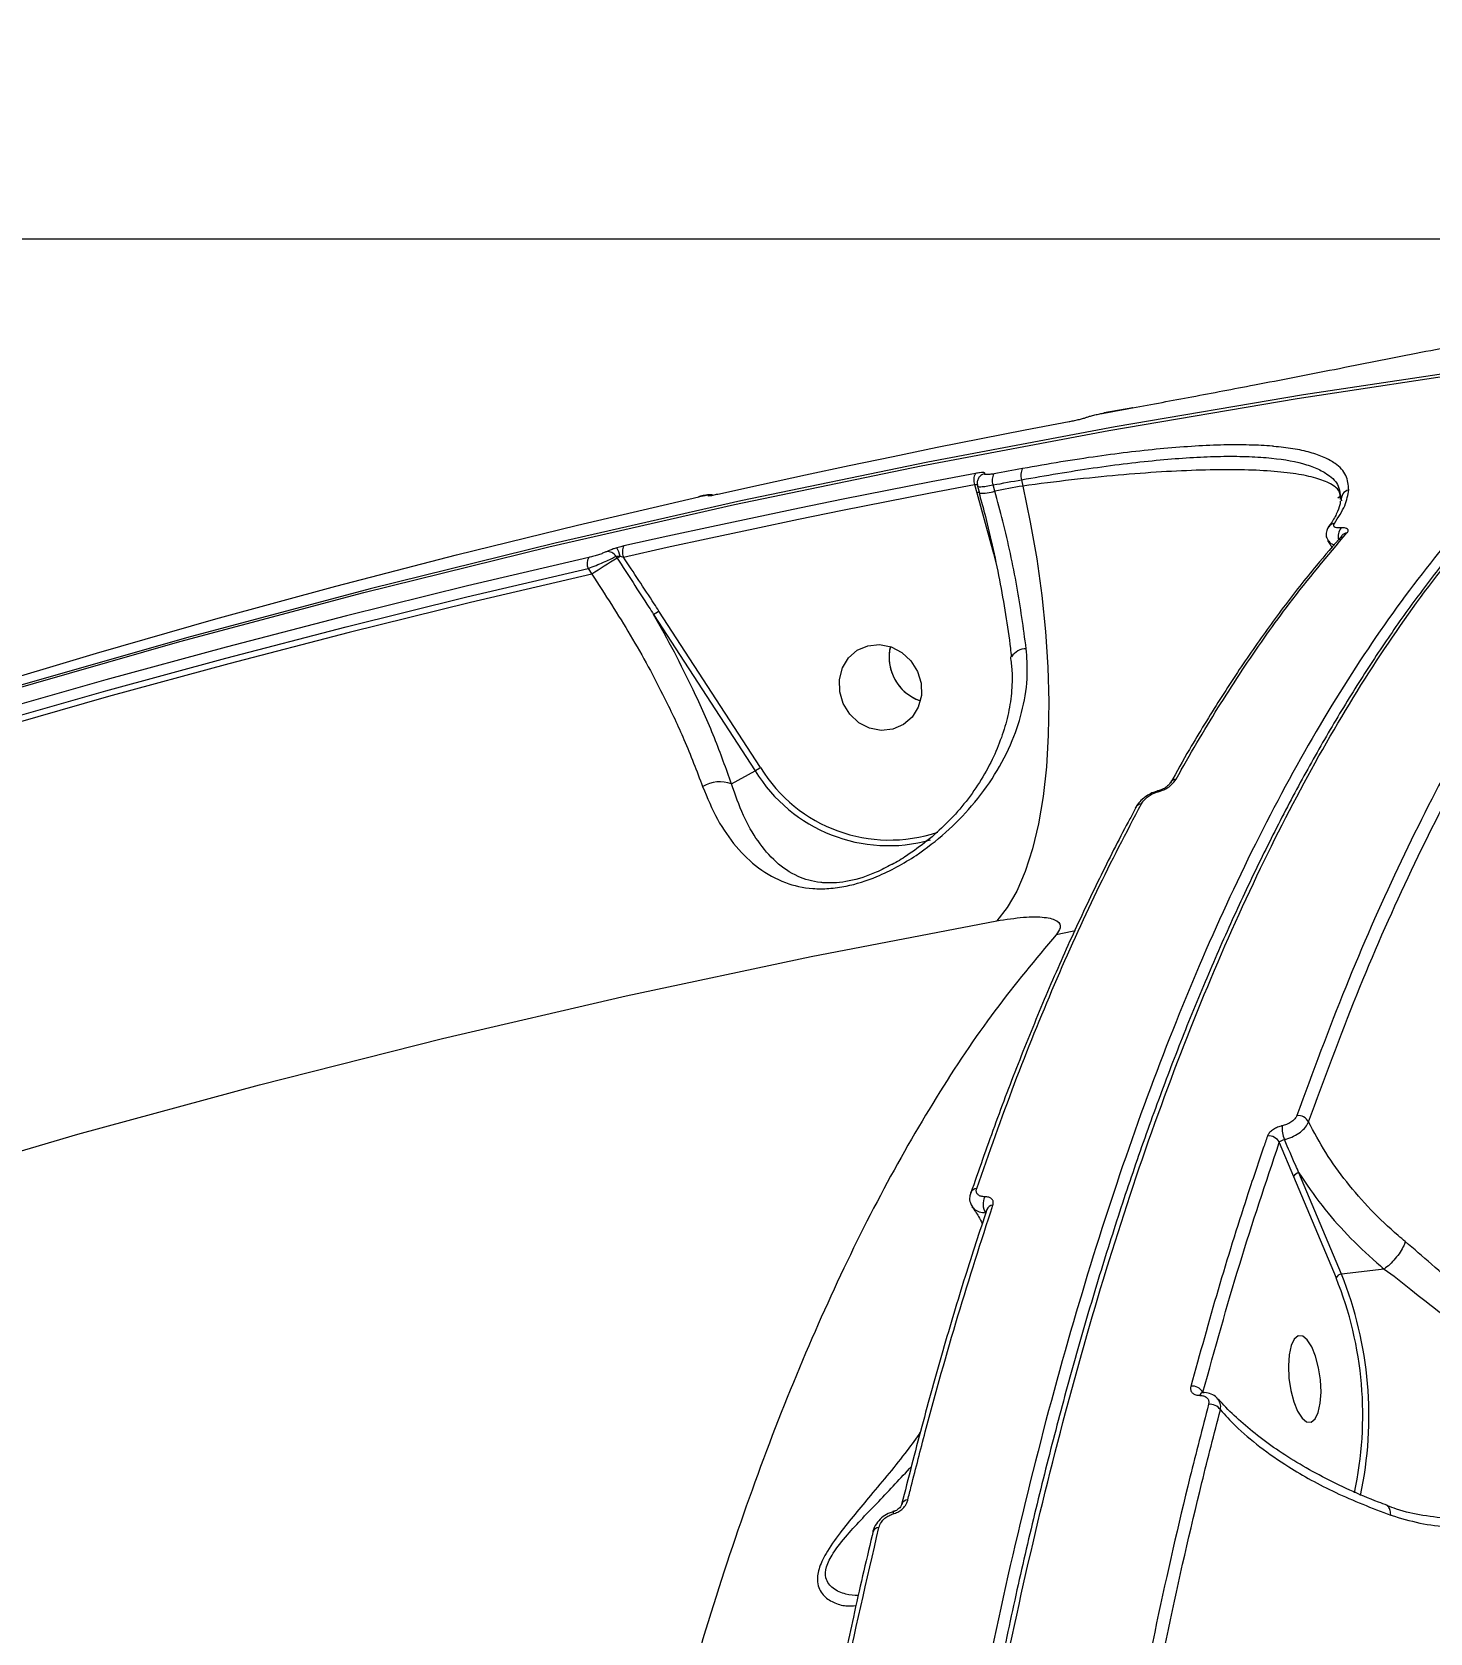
# Model space of a CAD drawing. Header units: millimetres. Extents: x -6879 to 7341, y -8047 to 7187.
# Drawn here: x -658.1 to -514.4, y 3995.2 to 4159.7 of the extents above; entities that cross this region are included whole.
import ezdxf

# ---------------------------------------------------------------- set-up
doc = ezdxf.new("R2010")
doc.units = ezdxf.units.MM
for name, color, linetype in [('DIKOM_ОБЪЕКТ', 7, 'Continuous'), ('DIKOM_РАЗМЕР_ЗОНА', 7, 'Continuous'), ('DIKOM_РАЗМЕР_ОБЪЕКТА', 7, 'Continuous')]:
    doc.layers.add(name, color=color, linetype=linetype)
doc.styles.add('style1', font='arial.ttf', dxfattribs={"width": 0.8})
doc.dimstyles.new('1-50', dxfattribs={"dimtxt": 300, "dimasz": 200, "dimexe": 100, "dimexo": 0, "dimgap": 100, "dimtad": 0, "dimdec": 0, "dimtxsty": 'style1', "dimcen": 0, "dimclrd": 7, "dimclre": 7, "dimadec": 1, "dimazin": 2, "dimtfac": 1, "dimtdec": 0, "dimtmove": 1, "dimatfit": 3, "dimfxl": 0, "dimlwd": 25, "dimlwe": 18, "dimarcsym": 0})

# ---------------------------------------------------------------- blocks, each defined once
blk = doc.blocks.new('*D20')
at = {"layer": 'Defpoints', "color": 0, "transparency": 16777216}
for p in [(-335.47, 4138.44), (-5198.79, -5966.88), (-1568.13, -5966.88)]:
    blk.add_point(p, dxfattribs=at)
at = {"layer": 'DIKOM_РАЗМЕР_ОБЪЕКТА', "color": 7, "lineweight": 18, "transparency": 16777216}
for p, q in [((-335.47, 4138.44), (-5298.79, 4138.44)), ((-1568.13, -5966.88), (-5298.79, -5966.88))]:
    blk.add_line(p, q, dxfattribs=at)
at = {"layer": 'DIKOM_РАЗМЕР_ОБЪЕКТА', "color": 7, "lineweight": 25, "transparency": 16777216}
for p, q in [((-5198.79, 3938.44), (-5198.79, -81.84)), ((-5198.79, -5766.88), (-5198.79, -1161.62))]:
    blk.add_line(p, q, dxfattribs=at)
at = {"layer": 'DIKOM_РАЗМЕР_ОБЪЕКТА', "color": 7, "transparency": 16777216}
for points in [[(-5232.12, 3938.44), (-5165.46, 3938.44), (-5198.79, 4138.44)], [(-5232.12, -5766.88), (-5165.46, -5766.88), (-5198.79, -5966.88)]]:
    blk.add_solid(points, dxfattribs=at)
at = {"layer": 'DIKOM_РАЗМЕР_ОБЪЕКТА', "color": 0, "transparency": 16777216, "insert": (-5198.79, -621.73), "char_height": 300, "attachment_point": 5, "rotation": 90, "style": 'style1'}
blk.add_mtext('10100', dxfattribs=at)
blk = doc.blocks.new('*D19')
at = {"layer": 'Defpoints', "color": 0, "transparency": 16777216}
for p in [(5624.04, 6094.27), (-4435.35, 2864.29), (5624.04, -2640.11)]:
    blk.add_point(p, dxfattribs=at)
at = {"layer": 'DIKOM_РАЗМЕР_ОБЪЕКТА', "color": 7, "lineweight": 18, "transparency": 16777216}
for p, q in [((-4435.35, 2864.29), (-4435.35, 6194.27)), ((5624.04, -2640.11), (5624.04, 6194.27))]:
    blk.add_line(p, q, dxfattribs=at)
at = {"layer": 'DIKOM_РАЗМЕР_ОБЪЕКТА', "color": 7, "lineweight": 25, "transparency": 16777216}
for p, q in [((-4235.35, 6094.27), (2113.67, 6094.27)), ((5424.04, 6094.27), (3193.46, 6094.27))]:
    blk.add_line(p, q, dxfattribs=at)
at = {"layer": 'DIKOM_РАЗМЕР_ОБЪЕКТА', "color": 7, "transparency": 16777216}
for points in [[(-4235.35, 6127.6), (-4235.35, 6060.94), (-4435.35, 6094.27)], [(5424.04, 6127.6), (5424.04, 6060.94), (5624.04, 6094.27)]]:
    blk.add_solid(points, dxfattribs=at)
at = {"layer": 'DIKOM_РАЗМЕР_ОБЪЕКТА', "color": 0, "transparency": 16777216, "insert": (2653.56, 6094.27), "char_height": 300, "attachment_point": 5, "style": 'style1'}
blk.add_mtext('10100', dxfattribs=at)
blk = doc.blocks.new('*D18')
at = {"layer": 'Defpoints', "color": 0, "transparency": 16777216}
for p in [(-342.29, 5666.7), (-6681.79, -8047.27), (-1651.48, -8047.27)]:
    blk.add_point(p, dxfattribs=at)
at = {"layer": 'DIKOM_РАЗМЕР_ЗОНА', "color": 7, "lineweight": 18, "transparency": 16777216}
for p, q in [((-342.29, 5666.7), (-6781.79, 5666.7)), ((-1651.48, -8047.27), (-6781.79, -8047.27))]:
    blk.add_line(p, q, dxfattribs=at)
at = {"layer": 'DIKOM_РАЗМЕР_ЗОНА', "color": 7, "lineweight": 25, "transparency": 16777216}
for p, q in [((-6681.79, 5466.7), (-6681.79, -340.84)), ((-6681.79, -7847.27), (-6681.79, -1420.62))]:
    blk.add_line(p, q, dxfattribs=at)
at = {"layer": 'DIKOM_РАЗМЕР_ЗОНА', "color": 7, "transparency": 16777216}
for points in [[(-6715.12, 5466.7), (-6648.46, 5466.7), (-6681.79, 5666.7)], [(-6715.12, -7847.27), (-6648.46, -7847.27), (-6681.79, -8047.27)]]:
    blk.add_solid(points, dxfattribs=at)
at = {"layer": 'DIKOM_РАЗМЕР_ЗОНА', "color": 0, "transparency": 16777216, "insert": (-6681.79, -880.73), "char_height": 300, "attachment_point": 5, "rotation": 90, "style": 'style1'}
blk.add_mtext('13700', dxfattribs=at)
blk = doc.blocks.new('*D17')
at = {"layer": 'Defpoints', "color": 0, "transparency": 16777216}
for p in [(-5935.35, 6990.27), (-5935.35, 998.27), (7340.79, -2830.86)]:
    blk.add_point(p, dxfattribs=at)
at = {"layer": 'DIKOM_РАЗМЕР_ЗОНА', "color": 7, "lineweight": 18, "transparency": 16777216}
for p, q in [((-5935.35, 998.27), (-5935.35, 7090.27)), ((7340.79, -2830.86), (7340.79, 7090.27))]:
    blk.add_line(p, q, dxfattribs=at)
at = {"layer": 'DIKOM_РАЗМЕР_ЗОНА', "color": 7, "lineweight": 25, "transparency": 16777216}
for p, q in [((-5735.35, 6990.27), (2016.67, 6990.27)), ((7140.79, 6990.27), (3096.46, 6990.27))]:
    blk.add_line(p, q, dxfattribs=at)
at = {"layer": 'DIKOM_РАЗМЕР_ЗОНА', "color": 7, "transparency": 16777216}
for points in [[(-5735.35, 7023.6), (-5735.35, 6956.94), (-5935.35, 6990.27)], [(7140.79, 7023.6), (7140.79, 6956.94), (7340.79, 6990.27)]]:
    blk.add_solid(points, dxfattribs=at)
at = {"layer": 'DIKOM_РАЗМЕР_ЗОНА', "color": 0, "transparency": 16777216, "insert": (2556.56, 6990.27), "char_height": 300, "attachment_point": 5, "style": 'style1'}
blk.add_mtext('13300', dxfattribs=at)

msp = doc.modelspace()

# ---------------------------------------------------------------- linework, layer by layer
at = {"layer": 'DIKOM_ОБЪЕКТ', "color": 7, "linetype": 'Continuous', "lineweight": 15}
for p, q in [((-544.92, 4121.11), (-547.85, 4120.57)), ((-544.92, 4121.11), (-544.95, 4121.1)), ((-547.85, 4120.57), (-547.88, 4120.56)), ((-561.19, 4113.21), (-560.95, 4112.36)), ((-560.89, 4113.06), (-560.68, 4112.32)), ((-560.68, 4114.01), (-560.66, 4114.03)), ((-559.1, 4112.54), (-559.28, 4113.17)), ((-556.35, 4113.71), (-556.23, 4113.06)), ((-588.13, 4112.12), (-588.21, 4112.1)), ((-560.95, 4112.36), (-559.25, 4106.11)), ((-560.68, 4112.32), (-560.68, 4112.32)), ((-523.82, 4111.85), (-523.49, 4112.08)), ((-523.61, 4112.19), (-523.59, 4112.11)), ((-523.59, 4112.11), (-523.59, 4111.69)), ((-559.25, 4106.11), (-559, 4105.18)), ((-600.92, 4104.58), (-600.53, 4103.99)), ((-598.07, 4105.83), (-597.94, 4105.64)), ((-594.19, 4099.86), (-583.74, 4083.78)), ((-583.19, 4084.13), (-593.64, 4100.21)), ((-557.37, 4095.49), (-557.37, 4095.51)), ((-586.17, 4082.44), (-583.74, 4083.78)), ((-541.07, 4082.52), (-541.06, 4082.54)), ((-544.63, 4080), (-544.66, 4079.95)), ((-529.85, 4045.57), (-528.39, 4042.07)), ((-528.39, 4042.07), (-524.01, 4031.66)), ((-523.45, 4032.04), (-527.83, 4042.45)), ((-561.59, 4040.41), (-561.6, 4040.38)), ((-519.08, 4032.57), (-523.45, 4032.04)), ((-569.46, 4007.65), (-569.64, 4007.59)), ((-571.65, 4005.55), (-571.66, 4005.51))]:
    msp.add_line(p, q, dxfattribs=at)
at = {"layer": 'DIKOM_ОБЪЕКТ', "color": 7, "linetype": 'Continuous', "lineweight": 15, "flags": 128}
for points in [[(-874.46, 4001.76), (-859.64, 4009.92), (-842.41, 4019.02), (-825.01, 4027.78), (-807.45, 4036.23), (-789.72, 4044.34), (-771.85, 4052.12), (-753.82, 4059.56), (-735.66, 4066.67), (-717.35, 4073.44), (-698.92, 4079.87), (-680.36, 4085.95), (-661.68, 4091.69), (-642.88, 4097.08), (-623.97, 4102.12), (-604.97, 4106.82), (-585.86, 4111.16), (-566.67, 4115.15), (-547.38, 4118.78), (-528.02, 4122.06), (-508.58, 4124.99), (-489.08, 4127.55)], [(-488.41, 4127.92), (-507.92, 4125.35), (-527.36, 4122.43), (-546.72, 4119.15), (-566, 4115.51), (-585.2, 4111.53), (-604.3, 4107.18), (-623.31, 4102.49), (-642.21, 4097.45), (-661.01, 4092.06), (-679.69, 4086.32), (-698.25, 4080.23), (-716.69, 4073.81), (-734.99, 4067.04), (-753.16, 4059.93), (-771.18, 4052.49), (-789.06, 4044.71), (-806.78, 4036.59), (-824.35, 4028.15), (-841.75, 4019.38), (-858.98, 4010.29), (-868.4, 4005.14)], [(-547.88, 4120.56), (-547.51, 4120.63), (-547.15, 4120.7), (-546.78, 4120.76), (-546.41, 4120.83), (-546.05, 4120.9), (-545.68, 4120.97), (-545.31, 4121.03), (-544.95, 4121.1)], [(-587.59, 4112.23), (-583.09, 4113.23), (-578.58, 4114.21), (-574.07, 4115.17), (-569.56, 4116.11), (-565.04, 4117.04), (-560.52, 4117.94), (-555.99, 4118.82), (-551.45, 4119.69)], [(-561.09, 4114.36), (-565.63, 4113.49), (-570.16, 4112.61), (-574.68, 4111.71), (-579.2, 4110.78), (-583.71, 4109.84), (-588.22, 4108.88), (-592.73, 4107.9), (-597.23, 4106.9)], [(-556.25, 4114.85), (-556.62, 4114.79), (-556.98, 4114.72), (-557.35, 4114.65), (-557.72, 4114.58), (-558.08, 4114.52), (-558.45, 4114.45), (-558.82, 4114.38), (-559.18, 4114.31)], [(-597.29, 4105.76), (-592.8, 4106.76), (-588.3, 4107.74), (-583.79, 4108.7), (-579.28, 4109.64), (-574.76, 4110.56), (-570.24, 4111.47), (-565.72, 4112.35), (-561.19, 4113.21)], [(-559.28, 4113.17), (-558.91, 4113.24), (-558.55, 4113.3), (-558.18, 4113.37), (-557.81, 4113.44), (-557.45, 4113.51), (-557.08, 4113.57), (-556.71, 4113.64), (-556.35, 4113.71)], [(-556.23, 4113.06), (-556.59, 4113), (-556.95, 4112.93), (-557.31, 4112.87), (-557.67, 4112.8), (-558.03, 4112.73), (-558.39, 4112.67), (-558.74, 4112.6), (-559.1, 4112.54)], [(-556.23, 4113.06), (-555.45, 4109.33), (-554.79, 4105.57), (-554.27, 4101.81), (-553.89, 4098.09), (-553.65, 4094.43), (-553.55, 4090.88), (-553.6, 4087.46), (-553.8, 4084.21), (-554.14, 4081.16), (-554.61, 4078.33), (-555.23, 4075.75), (-555.97, 4073.44), (-556.84, 4071.43), (-557.82, 4069.73), (-558.91, 4068.36)], [(-688.06, 4084.45), (-675.92, 4088.4), (-663.72, 4092.22), (-651.48, 4095.88), (-639.18, 4099.4), (-626.84, 4102.76), (-614.45, 4105.98), (-602.02, 4109.05), (-589.55, 4111.96)], [(-524.8, 4108.83), (-524.78, 4108.87), (-524.77, 4108.87)], [(-600.86, 4105.71), (-613.33, 4102.8), (-625.76, 4099.73), (-638.14, 4096.51), (-650.49, 4093.15), (-662.78, 4089.63), (-675.03, 4085.97), (-687.22, 4082.16), (-699.37, 4078.2)], [(-699.35, 4077.08), (-687.21, 4081.04), (-675.03, 4084.85), (-662.79, 4088.51), (-650.51, 4092.02), (-638.17, 4095.38), (-625.8, 4098.6), (-613.38, 4101.66), (-600.92, 4104.58)], [(-600.53, 4103.99), (-613.02, 4101.07), (-625.47, 4098), (-637.87, 4094.78), (-650.23, 4091.42), (-662.54, 4087.9), (-674.8, 4084.23), (-687.01, 4080.41), (-699.17, 4076.45)], [(-574.69, 4090.69), (-575.05, 4091.91), (-575.08, 4093.17), (-574.77, 4094.36), (-574.14, 4095.39), (-573.24, 4096.17), (-572.15, 4096.64), (-570.96, 4096.77), (-569.76, 4096.54), (-568.65, 4095.96), (-567.72, 4095.1), (-567.04, 4094.01), (-566.68, 4092.79), (-566.65, 4091.53), (-566.97, 4090.34), (-567.6, 4089.31), (-568.49, 4088.53), (-569.58, 4088.05), (-570.77, 4087.93), (-571.97, 4088.16), (-573.08, 4088.73), (-574.01, 4089.6), (-574.69, 4090.69)], [(-542.29, 4081.64), (-542.28, 4081.67), (-542.28, 4081.7), (-542.26, 4081.72), (-542.25, 4081.74), (-542.24, 4081.74), (-542.22, 4081.74), (-542.2, 4081.74), (-542.18, 4081.72)], [(-671.97, 4040.96), (-653.39, 4046.42), (-634.69, 4051.52), (-615.89, 4056.26), (-596.99, 4060.65), (-577.99, 4064.69), (-558.91, 4068.36)], [(-550.79, 4067.34), (-551.16, 4067.26), (-552.79, 4066.94)], [(-527.44, 4025.68), (-527.9, 4025.7), (-528.31, 4025.37), (-528.63, 4024.71), (-528.84, 4023.76), (-528.92, 4022.62), (-528.86, 4021.36), (-528.67, 4020.1), (-528.36, 4018.93), (-527.97, 4017.95), (-527.51, 4017.24), (-527.04, 4016.85), (-526.58, 4016.83), (-526.17, 4017.16), (-525.85, 4017.82), (-525.64, 4018.77), (-525.56, 4019.91), (-525.62, 4021.17), (-525.81, 4022.43), (-526.12, 4023.6), (-526.51, 4024.58), (-526.97, 4025.29), (-527.44, 4025.68)]]:
    msp.add_lwpolyline(points, dxfattribs=at)
at = {"layer": 'DIKOM_ОБЪЕКТ', "color": 7, "linetype": 'Continuous', "lineweight": 15}
for centre, radius, start, end in [((-559.96, 4113.69), 1.31, 149.3858, 201.1803), ((-559.94, 4113.41), 0.947, 101.9741, 139.2665), ((-558.04, 4113.64), 1.33, 149.6191, 200.8922), ((-555.1, 4114.18), 1.33, 149.5307, 200.7473), ((-560.51, 4116.84), 4.53, 267.8433, 288.0627), ((-522.52, 4111.71), 0.966, 101.4762, 189.5476), ((-588.35, 4111.15), 0.971, 83.4952, 103.3157), ((-560.42, 4110.26), 2.16, 97.5188, 104.176), ((-524.06, 4108.36), 0.878, 98.4353, 144.3055), ((-522.48, 4107.9), 1.33, 140.1416, 196.0041), ((-522.8, 4107.42), 0.826, 96.9034, 139.428), ((-598.91, 4105.35), 0.969, 29.8234, 97.8802), ((-600.89, 4105.06), 3.35, 13.3549, 29.4354), ((-596.12, 4106.27), 1.28, 150.2184, 203.3073), ((-599.74, 4105.08), 1.28, 150.6123, 203.3101), ((-565.46, 4051.73), 62.94, 121.0734, 123.8685), ((-602.96, 4114.03), 9.77, 300.8849, 303.0636), ((-599.82, 4109.37), 11.05, 300.6235, 304.0047), ((-565.24, 4095.46), 4.73, 166.5468, 251.3284), ((-565.33, 4095.47), 4.64, 166.3531, 204.6805), ((-555.84, 4094.5), 1.84, 90.9991, 146.6043), ((-565.27, 4095.41), 4.68, 203.7601, 251.4697), ((-589.28, 4093.15), 10.88, 300.5975, 304.0307), ((-570.03, 4092.16), 16.07, 211.4162, 285.5536), ((-569.95, 4092.15), 15.48, 211.2133, 288.7395), ((-540.38, 4082.15), 0.787, 95.8037, 150.4943), ((-587.37, 4079.14), 3.51, 70.0203, 120.2651), ((-543.96, 4079.61), 0.781, 95.6994, 150.3196), ((-527.91, 4047.14), 1.2, 27.8757, 96.7044), ((-526.11, 4047.15), 3.46, 177.6191, 201.4024), ((-530.92, 4045.05), 1.2, 25.7536, 97.0697), ((-527.77, 4041.77), 0.685, 94.3803, 154.0362), ((-560.92, 4040.14), 0.721, 93.156, 157.9142), ((-558.67, 4039.25), 1.64, 152.8762, 213.2761), ((-559.26, 4038.43), 0.715, 92.7964, 159.0418), ((-523.4, 4031.36), 0.685, 94.3466, 154.0781), ((-559.78, 4017.46), 39.14, 347.9656, 21.8649), ((-558.94, 4017.55), 37.67, 347.7829, 21.9903), ((-538.78, 4019.29), 1.24, 30.1769, 97.8813), ((-537.64, 4019.47), 0.409, 102.206, 163.5707), ((-536.97, 4017.41), 1.26, 33.0175, 97.5574), ((-569.26, 4007.45), 0.301, 131.7802, 190.0227), ((-568.03, 4008.15), 0.684, 91.0486, 160.6196), ((-571, 4005.32), 0.685, 91.1747, 160.3003)]:
    msp.add_arc(centre, radius, start, end, dxfattribs=at)
for points, knots in [([(-544.95, 4121.1), (-542.92, 4121.47), (-538.84, 4122.23), (-533.21, 4123.3), (-528.3, 4124.25), (-524.14, 4125.06), (-519.95, 4125.88), (-515.81, 4126.7), (-511.79, 4127.5), (-507.86, 4128.27), (-504.03, 4129.01), (-500.37, 4129.71), (-496.92, 4130.36), (-493.69, 4130.94), (-490.64, 4131.47), (-488.8, 4131.77), (-487.89, 4131.91)], [0, 0, 0, 0, 0.101306, 0.204328, 0.269548, 0.33477, 0.401877, 0.468984, 0.534396, 0.599809, 0.66713, 0.734452, 0.79989, 0.86533, 0.932663, 1, 1, 1, 1]), ([(-489.08, 4127.55), (-490.59, 4126.66), (-494.65, 4124.25), (-501.09, 4119.29), (-508.29, 4112.38), (-515.29, 4104.17), (-522.04, 4094.64), (-528.51, 4083.81), (-534.57, 4071.9), (-540.2, 4058.98), (-545.4, 4045.14), (-550.25, 4030.15), (-554.73, 4014.02), (-558.81, 3996.78), (-562.4, 3978.8), (-565.49, 3960.16), (-568.1, 3940.97), (-570.27, 3920.89), (-571.98, 3899.98), (-573.2, 3878.27), (-573.9, 3856.51), (-574.11, 3834.8), (-573.87, 3813.23), (-573.18, 3791.2), (-572.02, 3768.75), (-570.39, 3745.95), (-568.3, 3722.98), (-565.74, 3699.93), (-562.71, 3676.84), (-559.21, 3653.67), (-555.22, 3630.47), (-550.74, 3607.33), (-545.89, 3584.77), (-540.67, 3562.84), (-535.12, 3541.59), (-529.16, 3520.69), (-522.79, 3500.2), (-516.01, 3480.25), (-509.41, 3462.33), (-504.99, 3451.4), (-503.03, 3446.56)], [0, 0, 0, 0, 0.015652, 0.042167, 0.068704, 0.09522, 0.122506, 0.149814, 0.177101, 0.203617, 0.230153, 0.256669, 0.283955, 0.311264, 0.33855, 0.365066, 0.391602, 0.418118, 0.445404, 0.472713, 0.499999, 0.52556, 0.55114, 0.576701, 0.602949, 0.629218, 0.655467, 0.681983, 0.708519, 0.735035, 0.762321, 0.78963, 0.816916, 0.843432, 0.869969, 0.896485, 0.923771, 0.951079, 0.978366, 1, 1, 1, 1]), ([(-486.98, 4127.96), (-487.92, 4127.43), (-490.17, 4126.19), (-493.64, 4123.87), (-497.39, 4121.07), (-501.06, 4117.96), (-504.66, 4114.56), (-508.18, 4110.88), (-511.62, 4106.9), (-514.98, 4102.63), (-518.28, 4098.06), (-521.49, 4093.21), (-524.64, 4088.06), (-527.71, 4082.61), (-530.71, 4076.86), (-533.63, 4070.83), (-536.46, 4064.55), (-539.19, 4058.03), (-541.81, 4051.28), (-544.33, 4044.3), (-546.74, 4037.09), (-549.05, 4029.65), (-551.27, 4021.97), (-553.38, 4014.05), (-555.4, 4005.89), (-557.31, 3997.49), (-559.13, 3988.85), (-560.85, 3979.97), (-562.45, 3970.9), (-563.95, 3961.67), (-565.32, 3952.29), (-566.58, 3942.77), (-567.72, 3933.11), (-568.75, 3923.29), (-569.66, 3913.32), (-570.46, 3903.19), (-571.14, 3892.91), (-571.71, 3882.46), (-572.16, 3871.85), (-572.5, 3861.08), (-572.72, 3850.19), (-572.82, 3839.23), (-572.81, 3828.23), (-572.68, 3817.18), (-572.43, 3806.09), (-572.06, 3794.94), (-571.58, 3783.75), (-570.98, 3772.49), (-570.26, 3761.18), (-569.42, 3749.81), (-568.46, 3738.36), (-567.68, 3729.7), (-567.17, 3724.85), (-567.07, 3723.84)], [0, 0, 0, 0, 0.014666, 0.034807, 0.054896, 0.0749, 0.094844, 0.114748, 0.13463, 0.154512, 0.17441, 0.194341, 0.214326, 0.234387, 0.254544, 0.274791, 0.295005, 0.315096, 0.335102, 0.355045, 0.374947, 0.394832, 0.414721, 0.434631, 0.454584, 0.474602, 0.494707, 0.514918, 0.535129, 0.555234, 0.575245, 0.595187, 0.615083, 0.634954, 0.654824, 0.67471, 0.694634, 0.714616, 0.73468, 0.754849, 0.775058, 0.795186, 0.815216, 0.835169, 0.855069, 0.874939, 0.894801, 0.914675, 0.93458, 0.954538, 0.974571, 0.994702, 1, 1, 1, 1]), ([(-540.91, 3571.98), (-541.92, 3576.26), (-544.64, 3587.79), (-548.75, 3606.91), (-553.12, 3629.37), (-557.1, 3652.34), (-560.67, 3675.73), (-563.8, 3699.48), (-566.43, 3723.06), (-568.56, 3746.4), (-570.2, 3769.43), (-571.37, 3792.53), (-572.07, 3815.61), (-572.26, 3838.59), (-571.94, 3860.96), (-571.14, 3882.67), (-569.87, 3903.67), (-568.11, 3924.3), (-565.84, 3944.46), (-563.07, 3964.08), (-559.85, 3982.73), (-556.21, 4000.36), (-552.17, 4016.95), (-547.67, 4032.78), (-542.7, 4047.76), (-537.28, 4061.81), (-531.52, 4074.62), (-525.44, 4086.18), (-519.09, 4096.51), (-512.36, 4105.75), (-505.25, 4113.87), (-497.78, 4120.71), (-491.56, 4125.38), (-487.78, 4127.37), (-486.65, 4127.96)], [0, 0, 0, 0, 0.018757, 0.050533, 0.082334, 0.11411, 0.146809, 0.179535, 0.212234, 0.24401, 0.27581, 0.307586, 0.340285, 0.373011, 0.40571, 0.437486, 0.469287, 0.501063, 0.533762, 0.566487, 0.599186, 0.630962, 0.662763, 0.694539, 0.727238, 0.759964, 0.792663, 0.824439, 0.856239, 0.888015, 0.920714, 0.95344, 0.986139, 1, 1, 1, 1]), ([(-551.45, 4119.69), (-551.43, 4119.69), (-551.25, 4119.72), (-550.89, 4119.8), (-550.4, 4119.91), (-549.96, 4120.03), (-549.76, 4120.09), (-549.67, 4120.13)], [0, 0, 0, 0, 0.037299, 0.277861, 0.518585, 0.759217, 1, 1, 1, 1]), ([(-549.67, 4120.13), (-549.57, 4120.16), (-549.38, 4120.22), (-548.94, 4120.34), (-548.45, 4120.45), (-548.08, 4120.52), (-547.9, 4120.56), (-547.88, 4120.56)], [0, 0, 0, 0, 0.240761, 0.481394, 0.722021, 0.962727, 1, 1, 1, 1]), ([(-556.35, 4113.71), (-553.85, 4114.14), (-550.08, 4114.79), (-545.43, 4115.4), (-541.01, 4115.87), (-537.02, 4116.12), (-533.53, 4116.12), (-530.41, 4115.96), (-527.86, 4115.55), (-525.94, 4114.88), (-524.63, 4114.14), (-523.75, 4113.28), (-523.65, 4112.48), (-523.61, 4112.19)], [0, 0, 0, 0, 0.137227, 0.20789, 0.278551, 0.415778, 0.486459, 0.557148, 0.693866, 0.764289, 0.834708, 0.939386, 1, 1, 1, 1]), ([(-530.42, 4117.13), (-530.47, 4117.14), (-531.21, 4117.23), (-532.91, 4117.28), (-535.53, 4117.3), (-538.47, 4117.17), (-541.64, 4116.93), (-545, 4116.58), (-548.55, 4116.12), (-552.29, 4115.55), (-554.93, 4115.09), (-556.25, 4114.85)], [0, 0, 0, 0, 0.009704, 0.131738, 0.253763, 0.379374, 0.504984, 0.626963, 0.748948, 0.874478, 1, 1, 1, 1]), ([(-522.71, 4112.66), (-522.76, 4113.17), (-522.86, 4114.21), (-523.86, 4115.27), (-525.18, 4116.02), (-526.64, 4116.53), (-528.36, 4116.91), (-529.75, 4117.06), (-530.42, 4117.13)], [0, 0, 0, 0, 0.216629, 0.436832, 0.578384, 0.719937, 0.865612, 1, 1, 1, 1]), ([(-560.14, 4114.34), (-560.14, 4114.34), (-560.11, 4114.38), (-560.13, 4114.43), (-560.32, 4114.45), (-560.64, 4114.43), (-560.94, 4114.38), (-561.09, 4114.36)], [0, 0, 0, 0, 0.037302, 0.278225, 0.51905, 0.759527, 1, 1, 1, 1]), ([(-559.18, 4114.31), (-559.33, 4114.29), (-559.63, 4114.24), (-559.96, 4114.22), (-560.15, 4114.24), (-560.17, 4114.3), (-560.14, 4114.33), (-560.14, 4114.34)], [0, 0, 0, 0, 0.240536, 0.480997, 0.721901, 0.962836, 1, 1, 1, 1]), ([(-523.58, 4111.97), (-523.6, 4112.17), (-523.66, 4112.71), (-524.61, 4113.36), (-526.23, 4113.96), (-528.35, 4114.37), (-531.01, 4114.64), (-534.19, 4114.75), (-537.84, 4114.71), (-541.91, 4114.53), (-546.38, 4114.19), (-551.15, 4113.71), (-554.54, 4113.28), (-556.23, 4113.06)], [0, 0, 0, 0, 0.062577, 0.170656, 0.262511, 0.354647, 0.446501, 0.53867, 0.631125, 0.723292, 0.815432, 0.907857, 1, 1, 1, 1]), ([(-561.19, 4113.21), (-561.14, 4113.21), (-561.03, 4113.22), (-560.92, 4113.21), (-560.86, 4113.19), (-560.85, 4113.17), (-560.85, 4113.16)], [0, 0, 0, 0, 0.282703, 0.565941, 0.849913, 1, 1, 1, 1]), ([(-560.66, 4114.02), (-560.67, 4114.01), (-560.75, 4113.93), (-560.87, 4113.69), (-560.95, 4113.37), (-560.9, 4113.15), (-560.87, 4113.06)], [0, 0, 0, 0, 0.063257, 0.384586, 0.736191, 1, 1, 1, 1]), ([(-560.85, 4113.06), (-560.85, 4113.05), (-560.85, 4112.99), (-560.56, 4112.98), (-560.02, 4113.03), (-559.53, 4113.12), (-559.28, 4113.17)], [0, 0, 0, 0, 0.150933, 0.434118, 0.717023, 1, 1, 1, 1]), ([(-555.87, 4096.33), (-556.16, 4098.47), (-556.76, 4102.8), (-557.95, 4108.28), (-558.82, 4111.51), (-559.1, 4112.54)], [0, 0, 0, 0, 0.398477, 0.808514, 1, 1, 1, 1]), ([(-524.19, 4109.22), (-523.78, 4109.84), (-522.96, 4111.09), (-522.8, 4112.14), (-522.71, 4112.66)], [0, 0, 0, 0, 0.496493, 1, 1, 1, 1]), ([(-588.17, 4112.15), (-588.19, 4112.16), (-588.26, 4112.17), (-588.37, 4112.17), (-588.56, 4112.16), (-588.83, 4112.12), (-589.22, 4112.04), (-589.5, 4111.98), (-589.57, 4111.96)], [0, 0, 0, 0, 0.036825, 0.126644, 0.235587, 0.513574, 0.880773, 1, 1, 1, 1]), ([(-589.55, 4111.96), (-589.39, 4112), (-589.06, 4112.07), (-588.72, 4112.13), (-588.53, 4112.15), (-588.56, 4112.11), (-588.57, 4112.1)], [0, 0, 0, 0, 0.2566343, 0.513707, 0.7612896, 1, 1, 1, 1]), ([(-588.57, 4112.1), (-588.59, 4112.09), (-588.62, 4112.06), (-588.47, 4112.06), (-588.29, 4112.09), (-588.21, 4112.1)], [0, 0, 0, 0, 0.351025, 0.701323, 1, 1, 1, 1]), ([(-588.13, 4112.12), (-588.16, 4112.12), (-588.24, 4112.1), (-588.31, 4112.1), (-588.32, 4112.09), (-588.33, 4112.09)], [0, 0, 0, 0, 0.236495, 0.728847, 1, 1, 1, 1]), ([(-588.21, 4112.1), (-588.16, 4112.11), (-587.98, 4112.15), (-587.75, 4112.2), (-587.59, 4112.23)], [0, 0, 0, 0, 0.2878158, 1, 1, 1, 1]), ([(-560.72, 4112.3), (-560.55, 4111.7), (-560.06, 4109.94), (-559.35, 4106.96), (-558.6, 4103.41), (-557.99, 4099.86), (-557.59, 4097.22), (-557.44, 4095.79), (-557.41, 4095.51)], [0, 0, 0, 0, 0.109245, 0.31783, 0.527767, 0.738366, 0.948681, 1, 1, 1, 1]), ([(-523.57, 4111.55), (-523.58, 4111.41), (-523.61, 4111.03), (-523.96, 4110.2), (-524.38, 4109.41), (-524.76, 4108.93), (-524.83, 4108.84)], [0, 0, 0, 0, 0.192636, 0.564922, 0.922374, 1, 1, 1, 1]), ([(-523.41, 4107.94), (-524.29, 4106.93), (-526.33, 4104.6), (-529.45, 4100.61), (-532.76, 4096.03), (-535.97, 4091.15), (-538.74, 4086.66), (-540.4, 4083.68), (-541.05, 4082.51)], [0, 0, 0, 0, 0.1413129, 0.3271722, 0.5125079, 0.6971611, 0.8819883, 1, 1, 1, 1]), ([(-540.46, 4082.93), (-540.28, 4083.25), (-539.4, 4084.82), (-537.08, 4088.82), (-533.41, 4094.62), (-528.47, 4101.63), (-524.89, 4105.87), (-522.9, 4108.24)], [0, 0, 0, 0, 0.0321644, 0.1608337, 0.418395, 0.6759563, 1, 1, 1, 1]), ([(-524.76, 4108.86), (-524.8, 4108.81), (-524.94, 4108.64), (-525.05, 4108.24), (-525.04, 4107.77), (-524.88, 4107.55), (-524.83, 4107.46)], [0, 0, 0, 0, 0.15514, 0.491567, 0.806999, 1, 1, 1, 1]), ([(-523.5, 4108.75), (-523.62, 4108.75), (-523.87, 4108.74), (-524.15, 4108.81), (-524.31, 4108.97), (-524.23, 4109.13), (-524.19, 4109.22)], [0, 0, 0, 0, 0.184911, 0.368696, 0.650173, 1, 1, 1, 1]), ([(-522.9, 4108.24), (-522.88, 4108.26), (-522.79, 4108.37), (-522.74, 4108.54), (-522.88, 4108.68), (-523.14, 4108.76), (-523.38, 4108.75), (-523.5, 4108.75)], [0, 0, 0, 0, 0.063981, 0.388647, 0.645665, 0.822314, 1, 1, 1, 1]), ([(-599.04, 4106.31), (-599.13, 4106.27), (-599.31, 4106.18), (-599.73, 4106.03), (-600.2, 4105.88), (-600.59, 4105.77), (-600.81, 4105.73), (-600.86, 4105.71)], [0, 0, 0, 0, 0.224961, 0.449561, 0.680314, 0.923798, 1, 1, 1, 1]), ([(-597.97, 4106.71), (-598.1, 4106.67), (-598.38, 4106.58), (-598.77, 4106.44), (-598.95, 4106.35), (-599.04, 4106.31)], [0, 0, 0, 0, 0.298542, 0.649081, 1, 1, 1, 1]), ([(-597.23, 4106.9), (-597.3, 4106.89), (-597.54, 4106.83), (-597.79, 4106.76), (-597.97, 4106.71)], [0, 0, 0, 0, 0.287859, 1, 1, 1, 1]), ([(-524.88, 4107.45), (-524.79, 4107.32), (-524.61, 4107.08), (-524.5, 4106.84), (-524.45, 4106.72)], [0, 0, 0, 0, 0.532788, 1, 1, 1, 1]), ([(-524.82, 4107.47), (-524.75, 4107.35), (-524.62, 4107.16), (-524.32, 4107.07), (-524.19, 4107.03)], [0, 0, 0, 0, 0.586827, 1, 1, 1, 1]), ([(-600.92, 4104.58), (-600.84, 4104.61), (-600.51, 4104.73), (-599.91, 4104.98), (-599.16, 4105.3), (-598.51, 4105.6), (-598.22, 4105.76), (-598.07, 4105.83)], [0, 0, 0, 0, 0.074923, 0.315205, 0.545157, 0.771504, 1, 1, 1, 1]), ([(-598.07, 4105.83), (-598.04, 4105.84), (-598.01, 4105.85), (-597.92, 4105.86), (-597.8, 4105.86), (-597.69, 4105.84), (-597.63, 4105.84)], [0, 0, 0, 0, 0.261749, 0.320825, 0.671702, 1, 1, 1, 1]), ([(-597.94, 4105.64), (-596.85, 4103.97), (-595.59, 4102.05), (-594.35, 4100.11), (-594.19, 4099.86)], [0, 0, 0, 0, 0.870757, 1, 1, 1, 1]), ([(-597.63, 4105.84), (-597.55, 4105.82), (-597.43, 4105.8), (-597.32, 4105.77), (-597.29, 4105.76)], [0, 0, 0, 0, 0.704971, 1, 1, 1, 1]), ([(-593.64, 4100.21), (-593.8, 4100.46), (-595.01, 4102.32), (-596.24, 4104.16), (-597.29, 4105.76)], [0, 0, 0, 0, 0.134383, 1, 1, 1, 1]), ([(-600.53, 4103.99), (-599.18, 4101.91), (-596.44, 4097.69), (-593.35, 4091.96), (-590.88, 4086.73), (-589.75, 4083.77), (-589.14, 4082.17)], [0, 0, 0, 0, 0.284861, 0.577753, 0.77157, 1, 1, 1, 1]), ([(-586.17, 4082.44), (-586.73, 4084), (-587.86, 4087.16), (-589.9, 4091.72), (-592.02, 4095.98), (-593.46, 4098.57), (-594.19, 4099.86)], [0, 0, 0, 0, 0.279449, 0.563421, 0.780711, 1, 1, 1, 1]), ([(-589.14, 4082.17), (-588.66, 4081.01), (-587.69, 4078.68), (-585.74, 4075.91), (-583.47, 4073.69), (-580.87, 4072.24), (-578.36, 4071.65), (-576.19, 4071.65), (-573.98, 4071.94), (-571.55, 4072.72), (-569.14, 4073.88), (-566.72, 4075.35), (-564.08, 4077.41), (-561.36, 4080.18), (-559.03, 4083.34), (-557.27, 4086.72), (-556.15, 4090.19), (-555.66, 4093.39), (-555.81, 4095.45), (-555.87, 4096.33)], [0, 0, 0, 0, 0.0759099, 0.1519067, 0.2286356, 0.3051899, 0.3688606, 0.4016213, 0.4343311, 0.49046, 0.5282368, 0.566086, 0.6308797, 0.6957711, 0.7645227, 0.8332299, 0.8936821, 0.9540618, 1, 1, 1, 1]), ([(-557.5, 4095.49), (-557.44, 4095.02), (-557.28, 4093.78), (-557.36, 4091.74), (-557.71, 4089.44), (-558.41, 4087.16), (-559.36, 4084.86), (-560.64, 4082.57), (-562.22, 4080.36), (-564.03, 4078.35), (-566.01, 4076.57), (-567.92, 4075.21), (-569.16, 4074.4), (-569.7, 4074.15), (-569.71, 4074.14)], [0, 0, 0, 0, 0.054596, 0.144427, 0.234886, 0.326166, 0.422612, 0.527923, 0.63422, 0.738368, 0.838712, 0.934727, 0.99822, 1, 1, 1, 1]), ([(-506.08, 4095), (-508.09, 4091.71), (-512.09, 4085.12), (-517.73, 4073.88), (-523.1, 4061.75), (-526.4, 4052.81), (-528.05, 4048.34)], [0, 0, 0, 0, 0.2485935, 0.4971891, 0.7485944, 1, 1, 1, 1]), ([(-526.85, 4047.71), (-525.22, 4052.12), (-521.97, 4060.94), (-516.63, 4073.02), (-510.99, 4084.28), (-506.95, 4090.93), (-504.93, 4094.26)], [0, 0, 0, 0, 0.248595, 0.497191, 0.748595, 1, 1, 1, 1]), ([(-542.29, 4081.64), (-542.26, 4081.65), (-542.11, 4081.68), (-541.8, 4081.79), (-541.37, 4082.02), (-540.83, 4082.41), (-540.61, 4082.73), (-540.46, 4082.93)], [0, 0, 0, 0, 0.03493, 0.162017, 0.336238, 0.559132, 1, 1, 1, 1]), ([(-569.72, 4074.15), (-570.24, 4073.87), (-571.63, 4073.14), (-574.1, 4072.35), (-575.98, 4072.21), (-577.76, 4072.36), (-579.59, 4072.9), (-581.67, 4074.35), (-583.49, 4076.48), (-585.03, 4079.12), (-585.79, 4081.32), (-586.17, 4082.44)], [0, 0, 0, 0, 0.060096, 0.161214, 0.261096, 0.279142, 0.398364, 0.545585, 0.697705, 0.846962, 1, 1, 1, 1]), ([(-542.4, 4081.69), (-542.53, 4081.65), (-542.88, 4081.56), (-543.42, 4081.26), (-543.98, 4080.84), (-544.4, 4080.42), (-544.56, 4080.1), (-544.62, 4079.99)], [0, 0, 0, 0, 0.128248, 0.327306, 0.564022, 0.849283, 1, 1, 1, 1]), ([(-544.03, 4080.39), (-543.89, 4080.6), (-543.68, 4080.9), (-543.17, 4081.28), (-542.77, 4081.49), (-542.47, 4081.6), (-542.32, 4081.63), (-542.29, 4081.64)], [0, 0, 0, 0, 0.445649, 0.662356, 0.836488, 0.965669, 1, 1, 1, 1]), ([(-541.07, 4082.54), (-541.07, 4082.53), (-541.1, 4082.47), (-541.28, 4082.26), (-541.59, 4082.02), (-541.88, 4081.87), (-542.07, 4081.79), (-542.21, 4081.75), (-542.31, 4081.73), (-542.36, 4081.72), (-542.38, 4081.72), (-542.38, 4081.72)], [0, 0, 0, 0, 0.090051, 0.412381, 0.655037, 0.785249, 0.86158, 0.914448, 0.957176, 0.991925, 1, 1, 1, 1]), ([(-544.62, 4079.94), (-544.81, 4079.58), (-546.03, 4077.39), (-548.18, 4073.1), (-551.07, 4067.05), (-553.86, 4060.71), (-556.56, 4054.12), (-559.14, 4047.36), (-560.77, 4042.67), (-561.57, 4040.37)], [0, 0, 0, 0, 0.031429, 0.193624, 0.355932, 0.518316, 0.680737, 0.843143, 1, 1, 1, 1]), ([(-560.96, 4040.86), (-559.68, 4044.5), (-557.12, 4051.76), (-552.98, 4061.92), (-548.65, 4071.56), (-545.57, 4077.45), (-544.03, 4080.39)], [0, 0, 0, 0, 0.249096, 0.498193, 0.749097, 1, 1, 1, 1]), ([(-558.91, 4068.36), (-557.96, 4068.51), (-556.06, 4068.8), (-553.89, 4068.78), (-552.56, 4068.41), (-552.22, 4067.75), (-552.62, 4067.18), (-552.79, 4066.94)], [0, 0, 0, 0, 0.2180215, 0.4332392, 0.6437969, 0.8514433, 1, 1, 1, 1]), ([(-552.79, 4066.94), (-554.91, 4064.42), (-559.16, 4059.35), (-565.17, 4050.34), (-570.92, 4040.32), (-576.34, 4029.25), (-581.42, 4017.2), (-586.15, 4004.2), (-590.49, 3990.24), (-594.46, 3975.38), (-598.05, 3959.66), (-601.24, 3943.17), (-604.02, 3925.97), (-606.37, 3908.1), (-608.28, 3889.6), (-609.75, 3870.49), (-610.8, 3850.85), (-611.41, 3830.77), (-611.58, 3810.34), (-611.3, 3789.61), (-610.57, 3768.61), (-609.41, 3747.38), (-607.8, 3726), (-605.78, 3704.57), (-603.34, 3683.19), (-600.49, 3661.9), (-597.22, 3640.75), (-593.55, 3619.76), (-589.5, 3599.02), (-585.09, 3578.63), (-580.33, 3558.66), (-575.62, 3540.66), (-571.06, 3524.49), (-568.13, 3514.95), (-566.67, 3510.18)], [0, 0, 0, 0, 0.031557, 0.063213, 0.09492, 0.126627, 0.158283, 0.18984, 0.221397, 0.253054, 0.284762, 0.31647, 0.348127, 0.379685, 0.411265, 0.442944, 0.474674, 0.506404, 0.538084, 0.569664, 0.601295, 0.633026, 0.664807, 0.696588, 0.728319, 0.75995, 0.791659, 0.823468, 0.855327, 0.887186, 0.918995, 0.950705, 0.975353, 1, 1, 1, 1]), ([(-528.05, 4048.34), (-528.1, 4048.23), (-528.21, 4048.02), (-528.55, 4047.72), (-528.98, 4047.47), (-529.34, 4047.34), (-529.53, 4047.3), (-529.56, 4047.29)], [0, 0, 0, 0, 0.237778, 0.475545, 0.713486, 0.951592, 1, 1, 1, 1]), ([(-529.56, 4047.29), (-529.6, 4047.28), (-529.79, 4047.24), (-530.15, 4047.11), (-530.58, 4046.86), (-530.91, 4046.56), (-531.02, 4046.34), (-531.07, 4046.24)], [0, 0, 0, 0, 0.047971, 0.285675, 0.52367, 0.761771, 1, 1, 1, 1]), ([(-529.33, 4045.88), (-529.27, 4045.9), (-528.95, 4045.97), (-528.36, 4046.2), (-527.65, 4046.64), (-527.1, 4047.16), (-526.93, 4047.52), (-526.85, 4047.71)], [0, 0, 0, 0, 0.048504, 0.286758, 0.524715, 0.762307, 1, 1, 1, 1]), ([(-516.9, 4035.39), (-517.14, 4035.6), (-518.39, 4036.64), (-520.49, 4038.65), (-522.98, 4041.51), (-525.16, 4044.53), (-526.28, 4046.64), (-526.85, 4047.71)], [0, 0, 0, 0, 0.056396, 0.288295, 0.522768, 0.76, 1, 1, 1, 1]), ([(-531.07, 4046.24), (-531.21, 4045.83), (-531.93, 4043.76), (-533.65, 4038.59), (-536.18, 4030.52), (-538.02, 4023.85), (-538.95, 4020.51)], [0, 0, 0, 0, 0.05077, 0.253856, 0.626699, 1, 1, 1, 1]), ([(-537.7, 4019.91), (-536.47, 4024.35), (-533.99, 4033.25), (-531.23, 4041.46), (-529.85, 4045.57)], [0, 0, 0, 0, 0.499453, 1, 1, 1, 1]), ([(-529.85, 4045.57), (-529.83, 4045.6), (-529.79, 4045.67), (-529.67, 4045.76), (-529.53, 4045.83), (-529.4, 4045.87), (-529.34, 4045.88), (-529.33, 4045.88)], [0, 0, 0, 0, 0.238604, 0.476886, 0.715123, 0.952322, 1, 1, 1, 1]), ([(-527.83, 4042.45), (-527.94, 4042.7), (-528.45, 4043.84), (-528.94, 4044.99), (-529.33, 4045.88)], [0, 0, 0, 0, 0.218553, 1, 1, 1, 1]), ([(-527.83, 4042.45), (-527.07, 4041.32), (-525.6, 4039.13), (-522.88, 4036.05), (-520.66, 4033.91), (-519.33, 4032.79), (-519.08, 4032.57)], [0, 0, 0, 0, 0.320828, 0.622347, 0.927225, 1, 1, 1, 1]), ([(-561.56, 4040.41), (-561.61, 4040.27), (-561.73, 4039.94), (-561.68, 4039.41), (-561.48, 4039.11), (-561.39, 4038.98)], [0, 0, 0, 0, 0.279125, 0.7035362, 1, 1, 1, 1]), ([(-560.12, 4040), (-560.26, 4040.01), (-560.54, 4040.03), (-560.83, 4040.19), (-561, 4040.43), (-561.02, 4040.68), (-560.97, 4040.83), (-560.96, 4040.86)], [0, 0, 0, 0, 0.221155, 0.44192, 0.674538, 0.925124, 1, 1, 1, 1]), ([(-559.92, 4038.68), (-560.68, 4036.4), (-562.23, 4031.68), (-564.45, 4024.22), (-566.63, 4016.43), (-568, 4011.06), (-568.68, 4008.38)], [0, 0, 0, 0, 0.238586, 0.493451, 0.747435, 1, 1, 1, 1]), ([(-568.05, 4008.83), (-567.93, 4009.3), (-567.34, 4011.66), (-565.68, 4018.08), (-562.94, 4027.88), (-560.51, 4035.39), (-559.3, 4039.14)], [0, 0, 0, 0, 0.044142, 0.22072, 0.610019, 1, 1, 1, 1]), ([(-561.45, 4038.97), (-561.21, 4038.64), (-560.78, 4038.05), (-560.51, 4037.48), (-560.4, 4037.23)], [0, 0, 0, 0, 0.567771, 1, 1, 1, 1]), ([(-561.39, 4038.99), (-561.34, 4038.91), (-561.2, 4038.67), (-560.73, 4038.42), (-560.27, 4038.38), (-560.04, 4038.35)], [0, 0, 0, 0, 0.2073, 0.600179, 1, 1, 1, 1]), ([(-559.3, 4039.14), (-559.29, 4039.18), (-559.24, 4039.33), (-559.26, 4039.57), (-559.42, 4039.81), (-559.71, 4039.97), (-559.99, 4039.99), (-560.12, 4040)], [0, 0, 0, 0, 0.073375, 0.322517, 0.55512, 0.777377, 1, 1, 1, 1]), ([(-516.9, 4035.39), (-516.91, 4035.36), (-516.95, 4035.23), (-517.09, 4034.88), (-517.41, 4034.31), (-517.91, 4033.64), (-518.49, 4033.01), (-518.88, 4032.72), (-519.07, 4032.57)], [0, 0, 0, 0, 0.035036, 0.155275, 0.366427, 0.5776, 0.788807, 1, 1, 1, 1]), ([(-518.39, 4007.26), (-517.4, 4006.97), (-515.42, 4006.38), (-511.59, 4005.91), (-506.93, 4006.03), (-502.29, 4007.04), (-499.09, 4008.32), (-497.25, 4009.42), (-496, 4010.46), (-495.16, 4011.72), (-494.98, 4013.09), (-495.33, 4014.39), (-496.21, 4015.96), (-497.71, 4017.81), (-500.31, 4020.44), (-503.75, 4023.67), (-507.63, 4027.17), (-511.13, 4030.35), (-514.11, 4033.01), (-516.01, 4034.63), (-516.9, 4035.39)], [0, 0, 0, 0, 0.05193, 0.103891, 0.195155, 0.286404, 0.343702, 0.373132, 0.402473, 0.436683, 0.467113, 0.496977, 0.52697, 0.580892, 0.634955, 0.72659, 0.818132, 0.881056, 0.943892, 1, 1, 1, 1]), ([(-519.08, 4032.57), (-519.08, 4032.57), (-519.07, 4032.57), (-519.07, 4032.57), (-519.07, 4032.57)], [0, 0, 0, 0, 0.672338, 1, 1, 1, 1]), ([(-519.07, 4032.57), (-519.07, 4032.57), (-518.15, 4031.95), (-516.24, 4030.35), (-513.17, 4028.02), (-509.53, 4025.18), (-505.46, 4022.11), (-501.8, 4019.3), (-498.98, 4017.03), (-497.25, 4015.36), (-496.26, 4013.99), (-495.88, 4012.87), (-495.97, 4011.76), (-496.8, 4010.65), (-498.05, 4009.75), (-499.91, 4008.81), (-502.95, 4007.74), (-505.62, 4007.35), (-507.2, 4007.12)], [0, 0, 0, 0, 0.0000433, 0.071455, 0.1526292, 0.2339141, 0.3525148, 0.4712132, 0.5395845, 0.607761, 0.6528749, 0.6794523, 0.7143713, 0.7538589, 0.7893303, 0.8249623, 0.8970764, 1, 1, 1, 1]), ([(-538.95, 4020.51), (-538.96, 4020.48), (-538.99, 4020.32), (-538.96, 4020.06), (-538.77, 4019.79), (-538.46, 4019.62), (-538.18, 4019.59), (-538.03, 4019.58)], [0, 0, 0, 0, 0.07964, 0.319501, 0.549815, 0.774832, 1, 1, 1, 1]), ([(-538.03, 4019.58), (-537.89, 4019.57), (-537.61, 4019.55), (-537.3, 4019.38), (-537.12, 4019.12), (-537.09, 4018.86), (-537.12, 4018.71), (-537.13, 4018.67)], [0, 0, 0, 0, 0.226412, 0.452707, 0.682402, 0.920787, 1, 1, 1, 1]), ([(-537.61, 4019.88), (-537.65, 4019.87), (-537.74, 4019.86), (-537.82, 4019.88), (-537.82, 4019.88), (-537.82, 4019.88)], [0, 0, 0, 0, 0.330829, 0.681172, 1, 1, 1, 1]), ([(-537.73, 4019.87), (-537.73, 4019.87), (-537.73, 4019.89), (-537.71, 4019.9), (-537.7, 4019.91)], [0, 0, 0, 0, 0.446787, 1, 1, 1, 1]), ([(-536.2, 4019.21), (-536.23, 4019.26), (-536.38, 4019.5), (-536.86, 4019.73), (-537.35, 4019.88), (-537.66, 4019.86), (-537.73, 4019.85)], [0, 0, 0, 0, 0.112039, 0.490215, 0.888768, 1, 1, 1, 1]), ([(-535.91, 4018.1), (-535.9, 4018.17), (-535.86, 4018.45), (-535.9, 4018.86), (-536.11, 4019.1), (-536.19, 4019.19)], [0, 0, 0, 0, 0.169427, 0.681359, 1, 1, 1, 1]), ([(-518.74, 4008.28), (-519.05, 4008.39), (-520.4, 4008.87), (-522.65, 4009.85), (-525.46, 4011.21), (-528.08, 4012.68), (-530.48, 4014.23), (-532.64, 4015.85), (-534.51, 4017.51), (-535.66, 4018.65), (-536.11, 4019.23), (-536.12, 4019.24)], [0, 0, 0, 0, 0.039123, 0.173617, 0.309629, 0.446795, 0.584638, 0.722555, 0.859906, 0.996283, 1, 1, 1, 1]), ([(-537.13, 4018.67), (-537.77, 4016.18), (-539.65, 4008.9), (-542.52, 3996.3), (-545.61, 3980.61), (-548.38, 3964.26), (-549.92, 3952.83), (-550.7, 3947.11)], [0, 0, 0, 0, 0.114455, 0.334765, 0.555076, 0.777538, 1, 1, 1, 1]), ([(-549.44, 3946.71), (-548.68, 3952.36), (-547.15, 3963.66), (-544.4, 3979.92), (-541.31, 3995.64), (-538.43, 4008.31), (-536.55, 4015.62), (-535.91, 4018.1)], [0, 0, 0, 0, 0.22031, 0.440621, 0.663083, 0.885546, 1, 1, 1, 1]), ([(-535.91, 4018.1), (-535.41, 4017.55), (-534.22, 4016.25), (-531.91, 4014.28), (-528.55, 4011.95), (-524.15, 4009.5), (-520.33, 4008.01), (-518.39, 4007.26)], [0, 0, 0, 0, 0.130169, 0.308136, 0.48827, 0.740848, 1, 1, 1, 1]), ([(-566.76, 4015.81), (-567.21, 4015.17), (-568.79, 4012.95), (-571.15, 4010.17), (-573.49, 4007.38), (-575.1, 4005.38), (-576.46, 4003.44), (-577.28, 4001.69), (-577.43, 4000.15), (-576.82, 3998.99), (-575.71, 3998.25), (-574.51, 3997.89), (-573.72, 3997.96), (-573.37, 3997.98)], [0, 0, 0, 0, 0.069955, 0.245357, 0.319574, 0.394757, 0.47929, 0.547064, 0.614907, 0.714481, 0.815973, 0.919674, 1, 1, 1, 1]), ([(-573.14, 3999), (-573.57, 3999.03), (-574.51, 3999.1), (-575.75, 3999.65), (-576.55, 4000.58), (-576.51, 4001.92), (-575.72, 4003.49), (-574.33, 4005.2), (-572.7, 4006.98), (-570.44, 4009.29), (-568.79, 4011.08), (-567.67, 4012.28)], [0, 0, 0, 0, 0.111452, 0.2411705, 0.3611631, 0.4396012, 0.5178061, 0.6189995, 0.7124918, 0.806195, 1, 1, 1, 1]), ([(-569.64, 4007.59), (-569.78, 4007.55), (-570.19, 4007.43), (-570.78, 4007), (-571.32, 4006.38), (-571.59, 4005.86), (-571.64, 4005.57), (-571.64, 4005.55)], [0, 0, 0, 0, 0.143852, 0.405553, 0.677416, 0.975446, 1, 1, 1, 1]), ([(-571.02, 4006), (-570.95, 4006.19), (-570.83, 4006.52), (-570.45, 4006.94), (-570.02, 4007.24), (-569.71, 4007.34), (-569.56, 4007.4)], [0, 0, 0, 0, 0.329199, 0.579732, 0.788611, 1, 1, 1, 1]), ([(-568.68, 4008.37), (-568.68, 4008.36), (-568.69, 4008.32), (-568.77, 4008.16), (-568.94, 4007.96), (-569.13, 4007.82), (-569.29, 4007.73), (-569.42, 4007.68), (-569.52, 4007.66), (-569.58, 4007.66), (-569.59, 4007.66), (-569.6, 4007.66)], [0, 0, 0, 0, 0.065132, 0.331889, 0.529215, 0.672258, 0.774302, 0.850786, 0.92077, 0.984693, 1, 1, 1, 1]), ([(-569.56, 4007.4), (-569.4, 4007.45), (-569.07, 4007.56), (-568.63, 4007.88), (-568.26, 4008.29), (-568.1, 4008.63), (-568.05, 4008.81), (-568.05, 4008.83)], [0, 0, 0, 0, 0.214715, 0.425876, 0.681691, 0.964109, 1, 1, 1, 1]), ([(-507.19, 4007.1), (-507.82, 4007.03), (-509.47, 4006.84), (-512.12, 4006.86), (-515.03, 4007.2), (-517.25, 4007.66), (-518.45, 4008.13), (-518.78, 4008.26)], [0, 0, 0, 0, 0.159637, 0.422373, 0.673337, 0.910529, 1, 1, 1, 1]), ([(-518.39, 4007.26), (-518.39, 4007.28), (-518.4, 4007.51), (-518.47, 4007.88), (-518.61, 4008.17), (-518.75, 4008.19), (-518.77, 4008.19)], [0, 0, 0, 0, 0.047283, 0.474096, 0.916626, 1, 1, 1, 1]), ([(-583.2, 3936.5), (-582.42, 3942.66), (-580.87, 3954.97), (-578, 3972.67), (-574.77, 3989.81), (-572.27, 4000.6), (-571.02, 4006)], [0, 0, 0, 0, 0.248594, 0.497189, 0.748595, 1, 1, 1, 1]), ([(-571.63, 4005.5), (-571.65, 4005.39), (-572.36, 4002.56), (-573.58, 3997.2), (-574.71, 3991.85), (-575.24, 3989.36)], [0, 0, 0, 0, 0.021223, 0.54535, 1, 1, 1, 1])]:
    msp.add_open_spline(points, degree=3, knots=knots, dxfattribs=at)

# ---------------------------------------------------------------- dimensions: what is measured, and where the dimension line sits
at = {"layer": 'DIKOM_РАЗМЕР_ЗОНА'}
dim = msp.add_linear_dim(base=(-5935.35, 6990.27), p1=(7340.79, -2830.86), p2=(-5935.35, 998.27), text='13300', dimstyle='1-50', override={"dimscale": 1, "dimtix": 0, "dimtofl": 1, "dimtmove": 1, "dimatfit": 3}, dxfattribs=at)
dim.commit()
dim.dimension.update_dxf_attribs({"geometry": '*D17', "text_midpoint": (2556.56, 6990.27), "dimtype": 160})
dim = msp.add_linear_dim(base=(-6681.79, -8047.27), p1=(-342.29, 5666.7), p2=(-1651.48, -8047.27), angle=270, text='13700', dimstyle='1-50', override={"dimscale": 1, "dimtix": 0, "dimtofl": 1, "dimtmove": 1, "dimatfit": 3}, dxfattribs=at)
dim.commit()
dim.dimension.update_dxf_attribs({"geometry": '*D18', "text_midpoint": (-6681.79, -880.73), "dimtype": 160})
at = {"layer": 'DIKOM_РАЗМЕР_ОБЪЕКТА'}
dim = msp.add_linear_dim(base=(5624.04, 6094.27), p1=(-4435.35, 2864.29), p2=(5624.04, -2640.11), text='10100', dimstyle='1-50', override={"dimscale": 1, "dimtix": 0, "dimtofl": 1, "dimtmove": 1, "dimatfit": 3}, dxfattribs=at)
dim.commit()
dim.dimension.update_dxf_attribs({"geometry": '*D19', "text_midpoint": (2653.56, 6094.27), "dimtype": 160})
dim = msp.add_linear_dim(base=(-5198.79, -5966.88), p1=(-335.47, 4138.44), p2=(-1568.13, -5966.88), angle=270, text='10100', dimstyle='1-50', override={"dimscale": 1, "dimtix": 0, "dimtofl": 1, "dimtmove": 1, "dimatfit": 3}, dxfattribs=at)
dim.commit()
dim.dimension.update_dxf_attribs({"geometry": '*D20', "text_midpoint": (-5198.79, -621.73), "dimtype": 160})

doc.saveas('drawing.dxf')
